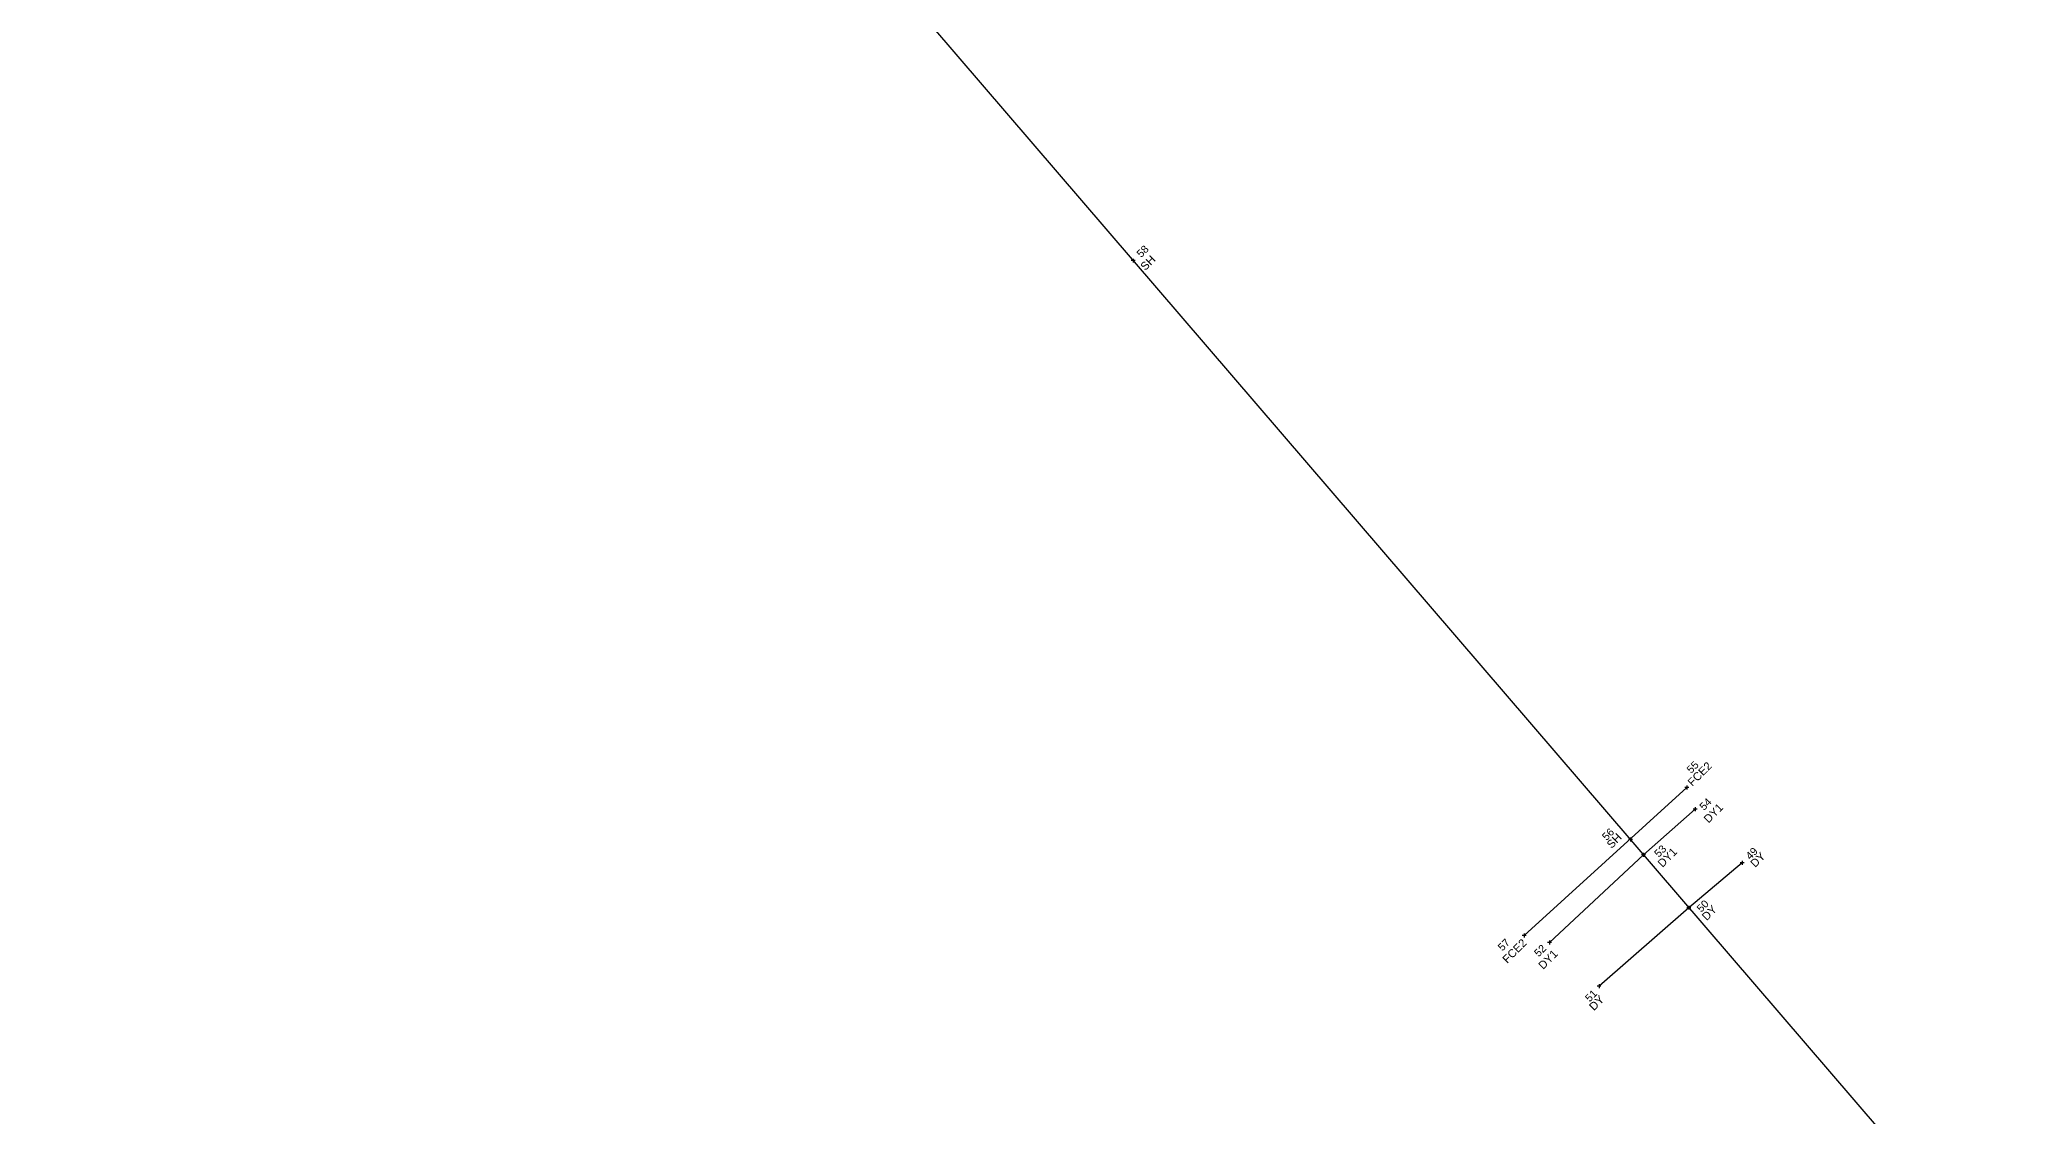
# Paper-space layout 'Survey' of a CAD drawing. Header units: metres, sheet in millimetres. Extents: x -21 to 813, y -3 to 583.
# Drawn here: x 169.6 to 269.2, y 382.4 to 436.7 of the extents above; entities that cross this region are included whole.
import ezdxf

# ---------------------------------------------------------------- set-up
doc = ezdxf.new("R2010")
doc.units = ezdxf.units.M
doc.layers.add('Notes', color=7, linetype='Continuous')
doc.styles.get("Standard").update_dxf_attribs({"font": 'arial.ttf'})

psp = doc.layouts.new('Survey')

# ---------------------------------------------------------------- linework, layer by layer
at = {"layer": 'Notes'}
for p, q in [((169.616, 489.762), (269.208, 373.783)), ((224.769, 425.634), (224.769, 425.434)), ((252.68, 398.967), (244.475, 391.496)), ((252.68, 399.067), (252.68, 398.867)), ((250.505, 395.563), (253.099, 397.873)), ((253.099, 397.973), (253.099, 397.773)), ((249.841, 396.437), (249.841, 396.237)), ((245.754, 391.139), (250.505, 395.563)), ((250.505, 395.663), (250.505, 395.463)), ((255.481, 395.165), (252.789, 392.903)), ((255.481, 395.265), (255.481, 395.065)), ((252.789, 392.903), (248.256, 388.944)), ((252.789, 393.003), (252.789, 392.803)), ((244.475, 391.596), (244.475, 391.396)), ((245.754, 391.239), (245.754, 391.039)), ((248.256, 389.044), (248.256, 388.844))]:
    psp.add_line(p, q, dxfattribs=at)
for points in [[(224.869, 425.534), (224.769, 425.534), (224.669, 425.534)], [(252.78, 398.967), (252.68, 398.967), (252.58, 398.967)], [(253.199, 397.873), (253.099, 397.873), (252.999, 397.873)], [(249.941, 396.337), (249.841, 396.337), (249.741, 396.337)], [(250.605, 395.563), (250.505, 395.563), (250.405, 395.563)], [(255.581, 395.165), (255.481, 395.165), (255.381, 395.165)], [(252.889, 392.903), (252.789, 392.903), (252.689, 392.903)], [(244.575, 391.496), (244.475, 391.496), (244.375, 391.496)], [(245.854, 391.139), (245.754, 391.139), (245.654, 391.139)], [(248.356, 388.944), (248.256, 388.944), (248.156, 388.944)]]:
    psp.add_lwpolyline(points, dxfattribs=at)

# ---------------------------------------------------------------- texts
for s, height, p in [('58', 0.381, (225.167, 425.663)), ('SH', 0.4035, (225.374, 425.006)), ('55', 0.381, (252.902, 399.648)), ('FCE2', 0.4035, (252.967, 398.994)), ('54', 0.381, (253.55, 397.78)), ('DY1', 0.4035, (253.777, 397.142)), ('56', 0.381, (248.638, 396.261)), ('SH', 0.4035, (248.887, 395.856)), ('53', 0.381, (251.269, 395.413)), ('DY1', 0.4035, (251.453, 394.906)), ('49', 0.381, (255.879, 395.294)), ('DY', 0.4035, (256.128, 394.9)), ('50', 0.381, (253.41, 392.644)), ('DY', 0.4035, (253.686, 392.218)), ('57', 0.381, (243.382, 390.686)), ('FCE2', 0.4035, (243.628, 390.067)), ('52', 0.381, (245.211, 390.396)), ('DY1', 0.4035, (245.438, 389.758)), ('51', 0.381, (247.781, 388.12)), ('DY', 0.4035, (248.001, 387.678))]:
    psp.add_text(s, height=height, rotation=45, dxfattribs=at).set_placement(p)

doc.saveas('drawing.dxf')
